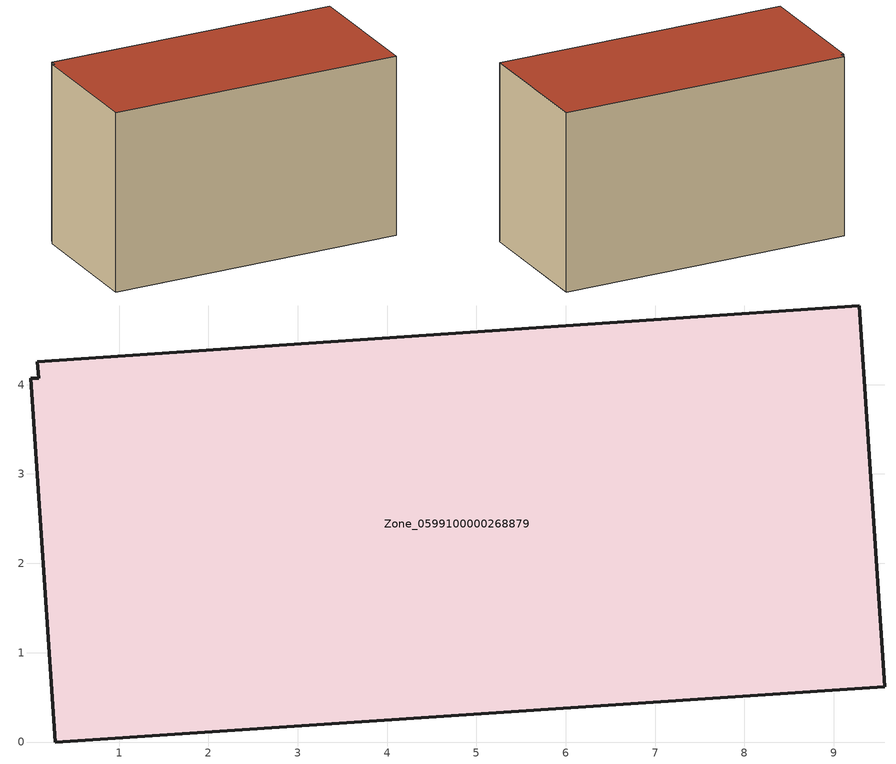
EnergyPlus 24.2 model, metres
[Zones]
Zone_0599100000268879
 floor ground (C_G): 0.01,4.07 0.1,4.07 0.09,4.26 9.29,4.88 9.57,0.62 0.28,0 z0
 wall outside (C_F): 9.57,0.62 9.29,4.88 0.09,4.26 0.1,4.07 0.01,4.07 0.28,0 9.57,0.62 z0:5.73
 roof outside (C_R): 0.1,4.07 0.01,4.07 0.28,0 9.57,0.62 9.29,4.88 0.09,4.26 z5.73
[BUILDING]
Pand.0599100000268879: North Axis=0; Terrain=City; Loads Convergence Tolerance Value=0.04; Temperature Convergence Tolerance Value=0.4; Solar Distribution=FullExterior; Maximum Number of Warmup Days=25; Minimum Number of Warmup Days=1
[Site:Location]
Rotterdam.The.Hague.AP_ZH_NLD Design_Conditions: Latitude=51.96; Longitude=4.45; Time Zone=1; Elevation=-4.5
[SITE:GROUNDTEMPERATURE:BUILDINGSURFACE]
18, 18, 18, 18, 18, 18, 18, 18, 18, 18, 18, 18
[MATERIAL] Thermal Absorptance=0.9; Solar Absorptance=0.7; Visible Absorptance=0.7
Name | Roughness | Thickness | Conductivity | Density | Specific Heat
G.TI.1946-1964 | MediumSmooth | 0.15 | 1 | 540 | 1210
F.TI.1946-1964 | Rough | 0.3 | 0.857143 | 1920 | 840
R.TI.1946-1964 | MediumRough | 0.2 | 0.277778 | 1500 | 1000
[CONSTRUCTION]
C_G: G.TI.1946-1964
C_F: F.TI.1946-1964
C_R: R.TI.1946-1964
[ZONE]
Zone_0599100000268879: Type=1; Multiplier=1; Ceiling Height=Autocalculate; Volume=Autocalculate; Floor Area=autocalculate; Part of Total Floor Area=Yes
[ZONEINFILTRATION:DESIGNFLOWRATE]
Infil_Zone_0599100000268879: Zone or ZoneList or Space or SpaceList=Zone_0599100000268879; Schedule=AlwaysOn; Design Flow Rate Calculation Method=Flow/Area; Flow Rate per Floor Area=0.003; Constant Term Coefficient=1; Temperature Term Coefficient=0; Velocity Term Coefficient=0; Velocity Squared Term Coefficient=0
[HVACTEMPLATE:ZONE:IDEALLOADSAIRSYSTEM]
Zone_0599100000268879: Maximum Heating Supply Air Temperature=50; Minimum Cooling Supply Air Temperature=13; Maximum Heating Supply Air Humidity Ratio=0.0156; Minimum Cooling Supply Air Humidity Ratio=0.0077; Heating Limit=NoLimit; Cooling Limit=NoLimit; Dehumidification Control Type=ConstantSensibleHeatRatio; Cooling Sensible Heat Ratio=0.7; Dehumidification Setpoint=60; Humidification Control Type=None; Humidification Setpoint=30; Outdoor Air Method=None; Outdoor Air Flow Rate per Person=0.00944; Outdoor Air Flow Rate per Zone Floor Area=0; Outdoor Air Flow Rate per Zone=0; Demand Controlled Ventilation Type=None; Outdoor Air Economizer Type=NoEconomizer; Heat Recovery Type=None; Sensible Heat Recovery Effectiveness=0.7; Latent Heat Recovery Effectiveness=0.65
[ZONECONTROL:THERMOSTAT]
ThermostatControl_Zone_0599100000268879: Zone or ZoneList=Zone_0599100000268879; Control Type Schedule=DualSetpointControlType; Control 1=Thermostat_Zone_0599100000268879; Temperature Difference Between Cutout And Setpoint=0
[THERMOSTATSETPOINT:DUALSETPOINT]
Thermostat_Zone_0599100000268879: Heating Setpoint Temperature Schedule=HeatingSetpoint_Zone_0599100000268879; Cooling Setpoint Temperature Schedule=CoolingSetpoint_Zone_0599100000268879
[SCHEDULE:COMPACT]
HeatingSetpoint_Zone_0599100000268879: Through: 12/31, For: AllDays, Until: 24:00, 21
CoolingSetpoint_Zone_0599100000268879: Through: 12/31, For: AllDays, Until: 24:00, 24
DualSetpointControlType: Through: 12/31, For: AllDays, Until: 24:00, 4
AlwaysOn: Through: 12/31, For: AllDays, Until: 24:00, 1
